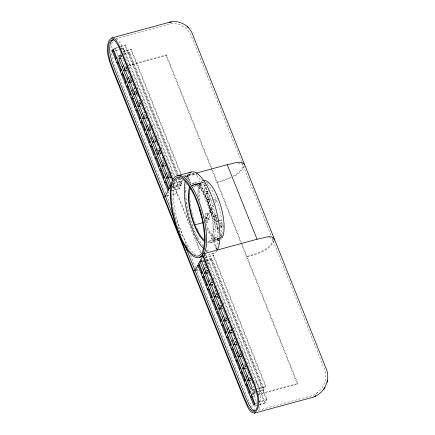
<?xml version="1.0" encoding="UTF-8"?>
<svg xmlns="http://www.w3.org/2000/svg" width="435" height="435" viewBox="0 0 435 435"><rect width="100%" height="100%" fill="white"/><g stroke="black" fill="none" stroke-linecap="round" stroke-linejoin="round"><path stroke-width="0.33" stroke-dasharray="2.17 1.63" d="M259.369 402.788L259.396 400.385M244.356 166.143C242.632 170.944 238.201 174.087 233.889 176.42M274.148 240.696C269.406 251.191 256.661 254.111 246.629 257.128L246.971 256.476L255.274 253.942L262.599 250.821A14.839 4.638 -21.8 0 0 266.073 248.782C268.89 246.732 275.002 241.985 271.614 238.358A14.839 4.638 -21.8 0 0 269.504 237.836L267.498 237.82M112.241 42.075L111.229 45.996L111.104 49.519A14.92 4.91 74.8 0 0 111.512 53.538L112.904 59.666L115.253 66.685L166.257 194.358M188.92 173.565A42.26 13.915 74.8 0 0 187.615 175.457L187.061 176.648A42.26 13.915 74.8 0 0 186.571 177.991M113.801 50.041L114.976 47.823L118.217 46.942M114.976 47.823L118.412 56.425L119.108 55.125L121.05 54.598M120.838 51.863L120.495 52.515L121.827 55.859L121.273 56.898M121.969 49.269L123.268 48.916L123.611 48.263L174.517 175.631M120.462 46.893L124.997 45.659L125.345 45.006L177.252 174.897M120.636 55.821L120.984 55.169L122.317 58.513L121.974 59.165L120.636 55.821L118.412 56.425M124.116 54.321L129.13 52.961L129.478 52.309L178.209 174.25M123.083 51.814L130.859 49.699L131.207 49.052L180.949 173.511M125.41 67.768L125.758 67.115L127.091 70.454L126.743 71.106L125.633 68.322M129.483 77.446L130.038 76.402L128.668 77.191M130.185 79.708L130.527 79.056L131.865 82.4L131.517 83.047M134.257 89.387L134.812 88.348L132.849 83.433M136.291 94.993L136.639 94.341L135.301 91.002L134.953 91.654L136.068 94.433M140.075 102.943L139.727 103.595L141.065 106.934L141.408 106.281L140.075 102.943L138.412 103.394M128.597 65.712L166.061 55.533L166.404 54.886L297.747 383.518L297.399 384.17L257.351 395.045M144.502 115.536L144.85 114.889L146.182 118.228L145.839 118.88L144.725 116.096M149.276 127.482L149.624 126.83L150.956 130.168L150.608 130.821M155.382 142.767L155.73 142.114L154.392 138.77L154.05 139.423L155.159 142.207M159.167 150.717L158.818 151.369L160.156 154.708L160.504 154.055L159.167 150.717L157.503 151.168M169.704 178.595L170.047 177.942L168.715 174.604M170.237 204.314L166.763 195.619L169.53 190.405M174.826 180.449L173.342 183.238L183.064 180.601M172.081 190.829L179.209 188.893L179.552 188.241L176.028 179.416M172.516 187.925L180.938 185.636L181.286 184.984L178.513 178.045M171.265 187.148L181.634 184.331L181.977 183.679L179.97 178.649M190.644 183.037L187.615 175.457L187.273 176.11L189.573 181.868M192.553 185.805L200.171 183.733L200.513 183.081A30.885 10.168 74.8 0 1 202.59 180.808M213.661 203.689L207.533 215.216A3.252 1.071 74.8 0 1 207.484 219.659A3.252 1.071 74.8 0 1 205.499 214.689A3.252 1.071 74.8 0 1 207.533 215.216L209.012 214.814L213.895 205.63M214.912 201.345L216.157 198.996L212.981 199.861M205.168 222.051L205.826 220.811M215.456 202.699L217.636 198.594M198.637 266.263L196.555 270.173L198.501 269.646M204.325 255.557L205.217 253.882L264.948 403.419L259.113 405.007M264.948 403.419L265.29 402.772L209.349 262.794L209.001 263.447L207.707 263.8M206.848 261.245L210.736 260.19L211.084 259.537L267.025 399.515L266.677 400.162L259.548 402.098M206.244 260.293L211.426 258.885L211.774 258.232L264.279 389.608L263.931 390.26L258.292 391.788M205.385 257.737L213.161 255.628L213.509 254.975L266.013 386.351L265.665 387.003L257.243 389.287M206.375 270.352L206.723 269.7L208.055 273.039L207.707 273.691L206.598 270.907L207.566 270.385M212.829 284.985L212.481 285.637L211.149 282.293L211.492 281.646L212.829 284.985L211.16 285.436M217.603 296.926L217.255 297.578L215.918 294.239L216.266 293.587L217.603 296.926L215.934 297.382M221.138 307.295L220.692 306.18L221.04 305.528L222.377 308.872L222.029 309.524L221.361 307.849M225.466 318.126L225.814 317.474L227.146 320.812L226.804 321.465M230.24 330.067L230.588 329.415L231.92 332.759L231.572 333.406L230.463 330.622M236.694 344.699L236.346 345.352L235.014 342.008L235.357 341.361L236.694 344.699L235.025 345.151M240.424 355.031L240.979 353.987L240.066 354.514M241.468 356.64L241.12 357.293L239.783 353.954L240.131 353.302L241.468 356.64L239.799 357.097M244.557 365.895L244.905 365.242L246.243 368.586L245.895 369.239L244.78 366.455M245.199 366.971L245.753 365.933L244.834 366.46M249.331 377.841L249.679 377.188L251.011 380.527L250.669 381.18M252.371 393.039L253.757 390.434L255.095 393.773L253.708 396.383L252.371 393.039L250.707 393.49M254.453 389.129L252.229 389.733L251.881 390.385L254.105 389.782L254.453 389.129L255.562 391.913M256.519 405.708L254.578 406.236L256.655 402.326L253.219 393.724L253.909 392.424L255.856 391.897M112.649 41.233L113.089 40.488M258.89 409.014L260.587 404.566L260.875 399.982A14.92 4.91 74.8 0 0 260.467 395.964L259.075 389.831L255.992 380.924M219.387 238.858L212.949 240.729A30.885 10.168 74.8 0 1 207.147 241.882M205.2 253.839L204.945 254.257A42.26 13.915 74.8 0 1 204.26 255.122M221.284 236.841L221.714 236.129A29.259 9.635 74.8 0 0 222.443 234.378M216.244 249.57L216.842 248.581A40.634 13.382 74.8 0 0 217.375 247.439M258.265 410.276L308.448 396.644C322.025 394.344 329.763 378.749 323.422 366.526L272.147 238.233M315.609 393.719L317.468 392.533M120.457 56.648L121.827 55.859M124.35 64.989L125.269 64.462M125.688 68.328L126.601 67.8M133.898 88.87L134.812 88.348M134.779 92.476L136.15 91.687M138.673 100.817L139.586 100.289M139.548 104.422L140.918 103.628M143.447 112.757L144.36 112.23L142.642 107.929M144.779 116.102L145.692 115.574M148.215 124.704L149.134 124.176M150.466 127.515L149.553 128.042L150.385 130.266M152.989 136.644L153.903 136.117L152.429 132.43M157.764 148.591L158.677 148.063M159.101 151.929L160.015 151.402M162.538 160.531L163.451 160.004L162.222 156.932M163.87 163.87L164.783 163.342M167.312 172.472L168.225 171.945M168.644 175.816L169.558 175.289M205.315 267.574L206.233 267.046M210.089 279.515L211.002 278.987L210.268 277.144M211.426 282.859L212.34 282.331M214.863 291.461L215.776 290.933L213.569 285.403M216.2 294.799L217.114 294.272M219.637 303.402L220.55 302.874M220.969 306.74L221.883 306.218M224.411 315.348L225.325 314.82M225.743 318.686L226.657 318.159M229.185 327.289L230.099 326.761M230.517 330.627L231.431 330.1M233.954 339.229L234.867 338.702L233.644 335.63M235.291 342.573L236.205 342.046M238.728 351.175L239.642 350.648M243.502 363.116L244.416 362.589M248.276 375.062L249.19 374.535M250.522 377.874L249.608 378.401L250.446 380.625M253.05 387.003L253.964 386.476L252.577 389.08L253.909 392.424M231.028 177.132L225.482 179.389L217.179 181.922L216.831 182.575L224.645 180.28L231.115 177.774M115.672 38.693L166.507 24.887C177.132 20.88 188.953 27.062 192.08 37.894L241.594 161.787M120.81 46.24L125.345 45.006M114.628 48.475L119.815 47.067M115.188 50.552L120.37 49.144M121.022 48.97L123.611 48.263M115.492 51.031L119.38 49.971M122.784 51.335L131.207 49.052M123.643 53.891L129.478 52.309M118.76 55.772L120.984 55.169M117.205 57.311L119.054 56.811M128.292 65.234L166.404 54.886M124.867 66.8L126.101 66.463M126.204 70.138L127.439 69.801M129.211 78.86L130.875 78.403M130.978 82.079L132.213 81.747M133.637 91.453L135.301 91.002M135.747 94.025L136.981 93.688M139.189 102.627L140.423 102.29L141.413 104.857M143.958 114.568L145.192 114.236M145.295 117.912L146.53 117.575M148.732 126.514L149.966 126.177L151.206 129.358M150.07 129.853L151.304 129.516M149.847 130.473L150.956 130.168M152.728 139.227L154.392 138.77M154.844 141.799L156.078 141.462M158.28 150.401L159.514 150.064L160.993 153.859M159.612 153.74L160.847 153.403M163.054 162.342L164.289 162.005M164.386 165.681L165.621 165.349M167.828 174.283L169.057 173.951L171.276 179.59M169.161 177.627L170.395 177.29M183.907 175.686L190.253 173.962M184.445 176.322L194.766 173.516M175.425 179.329L179.166 178.312M184.777 176.789L195.717 173.815M175.441 179.378L179.182 178.361M185.419 176.664L187.289 176.159M173 183.891L183.363 181.074M172.26 186.321L181.977 183.679M172.216 187.447L181.286 184.984M194.32 182.961L203.21 180.547M170.482 190.704L179.552 188.241M193.27 184.929L202.161 182.515M195.223 184.924L203.471 182.684M191.302 186.196L200.187 183.782M193.26 186.642L199.605 184.918L219.229 234.014M166.763 195.619L169.351 194.913M171.945 194.211L177.127 192.803L176.784 193.455L171.705 194.831M204.439 185.517L206.201 185.087M166.627 196.212L171.069 195.005M207.772 191.329L206.011 191.759A3.252 1.071 74.8 0 1 204.026 186.794A3.252 1.071 74.8 0 1 206.059 187.322A3.252 1.071 74.8 0 1 206.011 191.759L206.402 193.646L207.881 193.243L207.495 191.356M206.119 193.673L207.598 193.27M207.974 199.888L209.458 199.486M207.272 201.41L212.345 200.029M205.913 213.416L207.392 213.014M204.602 216.668L205.592 216.402M214.95 215.765L216.429 215.363A3.252 1.071 74.8 0 0 216.113 217.761A3.252 1.071 74.8 0 0 217.331 221.034M207.767 219.631L209.246 219.229M207.446 222.617L205.962 223.019A3.252 1.071 74.8 0 0 206.282 220.621A3.252 1.071 74.8 0 0 205.064 217.348M217.217 220.708L218.696 220.306M218.925 220.398L219.914 220.132M216.804 221.98L218.288 221.578M221.768 226.341L220.289 226.744A3.252 1.071 74.8 0 0 219.735 221.638M213.085 229.626L221.97 227.211L220.697 225.471L222.182 225.069L223.454 226.809M211.35 238.945L218.963 236.879M219.115 238.423L213.4 239.979L213.058 240.631L219.403 238.907M208.795 241.343L217.685 238.935M210.709 242.512L219.593 240.098M204.831 254.214L206.103 253.866M204.374 256.019L213.726 253.48M205.081 257.264L213.509 254.975M202.058 260.875L204.646 260.168M205.293 259.994L211.774 258.232M201.709 261.527L203.651 261M202.661 261.826L205.249 261.12M205.896 260.946L211.084 259.537M207.408 263.322L209.349 262.794M203.819 264.855L205.113 264.502M205.63 267.71L206.924 267.356M196.424 270.766L198.327 270.249M205.309 268.351L206.576 268.009L204.575 262.996M207.169 272.723L208.403 272.392M206.946 273.343L208.055 273.039M211.943 284.669L213.177 284.332M215.379 293.272L216.614 292.934M216.712 296.61L217.946 296.273M220.153 305.212L221.388 304.881M220.708 309.323L222.377 308.872M224.928 317.158L226.156 316.821M226.26 320.497L227.494 320.16M231.034 332.438L232.268 332.106M230.256 333.21L231.92 332.759M235.808 344.384L237.042 344.047M239.245 352.986L240.479 352.649M240.702 356.292L241.811 355.993M244.019 364.927L245.253 364.595M244.573 369.038L246.243 368.586M250.125 380.212L251.359 379.875M255.644 389.167L266.013 386.351M251.289 391.103L253.757 390.434M256.503 391.717L264.279 389.608M253.567 393.077L255.785 392.473M253.219 393.724L255.437 393.12L254.105 389.782M252.006 394.61L255.095 393.773M258.341 394.219L297.747 383.518M257.95 401.978L267.025 399.515M255.323 403.25L256.307 402.979M255.573 405.409L256.867 405.056M259.461 404.354L265.29 402.772M237.7 163.266L239.707 163.277A14.839 4.638 -21.8 0 1 241.816 163.805C245.204 167.431 239.092 172.178 236.276 174.228A14.839 4.638 -21.8 0 1 232.801 176.267M116.085 38.884L116.645 39.09A14.92 4.91 74.8 0 1 118.423 40.547L121.022 44.397L124.649 52.287M120.941 47.545L121.669 49.122M241.849 162.418L271.146 235.726M166.061 55.533L297.399 384.17M218.696 228.576L200.513 183.081L191.628 185.495L200.513 183.081L200.105 183.951A30.885 10.168 74.8 0 0 199.051 199.812M220.708 233.611L221.79 236.314M200.171 183.733L219.191 231.328M220.692 235.085L221.942 238.217M217.413 250.011L213.4 239.979A30.885 10.168 74.8 0 0 209.452 201.253A30.885 10.168 74.8 0 0 192.08 184.744M213.036 240.582L216.815 250.038M130.859 49.699L180.601 174.158M213.161 255.628L265.665 387.003M129.13 52.961L177.61 174.272M179.122 178.045L181.634 184.331M211.426 258.885L263.931 390.26M124.997 45.659L176.653 174.913M177.915 178.067L180.938 185.636M210.736 260.19L266.677 400.162M123.268 48.916L174.169 176.284M175.68 180.063L179.209 188.893M123.42 53.32L125.432 58.35M125.682 58.981L128.7 66.528M128.95 67.159L131.968 74.706M132.218 75.331L135.236 82.878M135.486 83.509L140.01 94.83M140.26 95.455L143.278 103.003M143.528 103.633L159.112 142.626M159.362 143.256L162.38 150.804M162.63 151.429L165.648 158.976M165.898 159.607L168.916 167.154M169.166 167.785L172.684 176.588M203.988 254.915L204.744 256.802M204.994 257.428L208.012 264.975M208.262 265.606L211.279 273.153M211.53 273.784L214.547 281.331M214.798 281.956L233.649 329.126M233.899 329.757L236.917 337.304M237.167 337.93L238.423 341.078M238.674 341.703L240.18 345.477M240.435 346.108L241.691 349.251M241.942 349.881L244.959 357.429M245.209 358.054L248.227 365.601M248.477 366.232L254.257 380.696M127.711 64.413L128.156 65.527M137.036 87.745L138.368 91.084M142.027 100.24L143.142 103.024M146.802 112.186L147.693 114.41M151.799 124.687L152.467 126.357M156.573 136.628L157.459 138.857M160.901 147.46L162.233 150.798M170.667 171.901L171.559 174.125M213.226 278.384L213.895 280.058M222.992 302.831L223.661 304.5M232.763 327.272L233.432 328.942M242.534 351.714L243.198 353.383M246.857 362.545L247.526 364.215M173.358 183.369L189.149 222.872M193.406 233.524L194.157 235.406M195.407 238.538L200.916 252.322M123.301 59.546L125.019 63.847M126.547 67.577L128.814 73.33M131.375 79.746L132.604 82.819M135.872 90.904L138.112 96.603M145.937 116.188L147.905 121.104L145.866 116.096M155.241 139.461L157.698 145.605M165.034 163.957L167.981 171.33M203.776 260.902L205.983 266.432M207.511 270.162L209.284 274.686M211.84 280.994L212.954 283.778M216.837 293.494L220.306 302.26M221.611 305.435L222.867 308.676M223.851 311.134L225.08 314.206M226.602 317.936L228.87 323.689M230.931 328.762L232.66 333.172M235.705 340.708L239.152 349.419M240.702 353.209L244.171 361.974M245.476 365.15L248.945 373.921M250.468 377.651L252.735 383.404M126.009 66.414L128.271 72.074M128.526 72.699L135.312 89.681M136.318 92.198L138.074 96.603M139.331 99.745L141.342 104.775M142.598 107.923L144.61 112.953M149.134 124.274L151.146 129.304M152.402 132.447L154.414 137.482M155.67 140.625L157.682 145.654M158.938 148.803L160.95 153.832M162.206 156.975L164.218 162.005M165.474 165.153L171.254 179.617M173.01 184.021L200.568 252.969M207.582 270.521L209.844 276.181M211.1 279.33L212.612 283.103M213.868 286.246L216.38 292.532M216.63 293.163L219.648 300.71M219.898 301.341L222.916 308.888M223.166 309.513L226.184 317.061M226.434 317.691L229.452 325.239M229.702 325.869L232.72 333.411M232.97 334.042L235.987 341.589M236.238 342.22L236.993 344.107M237.999 346.619L239.255 349.767M239.506 350.392L240.261 352.279M241.262 354.797L243.524 360.457M244.53 362.975L246.292 367.374M247.798 371.147L249.559 375.552M250.816 378.695L252.827 383.724M130.408 80.268L131.294 82.492M168.367 175.251L169.481 178.035M225.689 318.681L226.581 320.91M119.108 55.125L119.777 56.795M173.962 213.634L187.371 247.183M190.601 255.258L195.565 267.688M195.81 268.308L248.086 399.064L250.957 405.105L253.561 408.954A14.92 4.91 74.8 0 0 254.758 410.058M177.697 227.086L180.922 235.161M187.615 175.457L190.628 182.988M254.508 381.326L255.247 383.219M255.47 383.833L255.921 385.057M258.412 393.414L258.624 394.414M204.107 182.51L204.722 185.489M258.814 395.399L258.983 396.367M218.941 240.229A30.885 10.168 74.8 0 1 206.554 226.7M221.339 238.945A30.885 10.168 74.8 0 1 220.795 239.457M198.974 231.746A30.885 10.168 74.8 0 1 198.447 230.719M198.186 230.191A30.885 10.168 74.8 0 1 196.908 227.44M195.233 223.307A30.885 10.168 74.8 0 1 194.141 220.197M193.934 219.561A30.885 10.168 74.8 0 1 192.966 216.353M192.781 215.7A30.885 10.168 74.8 0 1 192.433 214.401M192.27 213.748A30.885 10.168 74.8 0 1 191.949 212.443M191.797 211.791A30.885 10.168 74.8 0 1 190.992 207.897M190.666 205.972A30.885 10.168 74.8 0 1 190.389 204.08M190.16 202.226A30.885 10.168 74.8 0 1 189.899 192.787M205.342 219.202A3.252 1.071 74.8 0 1 206.429 216.799A3.252 1.071 74.8 0 1 207.767 222.106A3.252 1.071 74.8 0 1 205.554 220.023M204.39 216.777A3.252 1.071 74.8 0 1 204.716 216.962M218.06 222.535A3.252 1.071 74.8 0 1 218.022 221.806M219.555 220.806A3.252 1.071 74.8 0 1 221.323 221.453A3.252 1.071 74.8 0 1 222.04 225.977A3.252 1.071 74.8 0 1 220.148 224.542M219.876 223.753A3.252 1.071 74.8 0 1 219.67 222.932M208.186 190.051A3.252 1.071 74.8 0 1 206.647 190.525A3.252 1.071 74.8 0 1 205.559 185.788M218.821 238.326A29.259 9.635 74.8 0 1 206.565 228.734M197.881 195.783A29.259 9.635 74.8 0 1 203.428 182.39M207.038 184.184A29.259 9.635 74.8 0 1 219.392 208.838A29.259 9.635 74.8 0 1 220.621 235.71M192.134 185.538A29.259 9.635 74.8 0 1 210.252 210.328A29.259 9.635 74.8 0 1 207.528 241.468M208.61 251.087A40.634 13.382 74.8 0 1 206.522 249.598M203.27 246.194A40.634 13.382 74.8 0 1 186.169 184.032M187.333 178.877A40.634 13.382 74.8 0 1 187.654 178.035L188.192 176.893A40.634 13.382 74.8 0 1 198.512 175.876M219.066 239.62A40.634 13.382 74.8 0 1 218.941 240.849M218.593 243.143A40.634 13.382 74.8 0 1 218.256 244.715M207.125 251.49A40.634 13.382 74.8 0 1 206.092 250.826M186.707 177.295A40.634 13.382 74.8 0 1 209.697 196.848A40.634 13.382 74.8 0 1 215.358 248.983M191.639 184.005A30.885 10.168 74.8 0 1 211.029 211.149A30.885 10.168 74.8 0 1 207.174 242.92M216.793 251.044A42.26 13.915 74.8 0 1 209.898 253.143M207.413 251.664A42.26 13.915 74.8 0 1 205.94 250.408M197.669 238.744A42.26 13.915 74.8 0 1 195.793 234.96M194.499 232.078A42.26 13.915 74.8 0 1 193.51 229.675M193.265 229.066A42.26 13.915 74.8 0 1 192.553 227.2M192.319 226.575A42.26 13.915 74.8 0 1 189.198 216.793M188.91 215.727A42.26 13.915 74.8 0 1 185.919 200.894M185.756 199.616A42.26 13.915 74.8 0 1 185.43 196.489M185.158 192.303A42.26 13.915 74.8 0 1 185.109 189.47M219.164 238.532A29.259 9.635 74.8 0 1 205.853 223.715M199.698 200.366A29.259 9.635 74.8 0 1 200.704 185.337L201.09 184.516A29.259 9.635 74.8 0 1 203.64 182.113M206.288 182.347A29.259 9.635 74.8 0 1 208.517 183.782M223.443 225.265A29.259 9.635 74.8 0 1 223.318 229.675M222.976 232.214A29.259 9.635 74.8 0 1 222.736 233.345M187.414 247.607A42.26 13.915 74.8 0 1 186.566 246.275M186.283 245.813A42.26 13.915 74.8 0 1 185.446 244.378M181.172 235.699A42.26 13.915 74.8 0 1 178.312 228.288M178.132 227.771A42.26 13.915 74.8 0 1 174.517 215.064M174.277 213.993A42.26 13.915 74.8 0 1 173.418 209.73M173.299 209.072A42.26 13.915 74.8 0 1 172.282 201.976M172.157 200.731A42.26 13.915 74.8 0 1 171.83 195.924M171.841 190.416A42.26 13.915 74.8 0 1 171.923 189.056M195.929 255.149A42.26 13.915 74.8 0 1 177.35 220.012A42.26 13.915 74.8 0 1 175.213 179.867M163.941 162.657L163.593 163.31L164.93 166.648L165.278 166.001L163.941 162.657M206.146 217.826L205.728 218.609L207.212 218.207L207.625 217.424L206.146 217.826M209.175 199.513L207.691 199.915L209.92 210.725L214.537 217.043L216.021 216.641L211.399 210.322L209.175 199.513M215.901 216.309L215.559 215.923A3.252 1.071 74.8 0 0 214.836 219.115A3.252 1.071 74.8 0 0 217.081 221.616A3.252 1.071 74.8 0 0 215.901 216.309M209.828 197.485L209.703 196.68A3.252 1.071 74.8 0 0 207.446 193.406A3.252 1.071 74.8 0 0 208.267 198.583A3.252 1.071 74.8 0 0 209.828 197.485M208.349 197.887L208.218 197.082A3.252 1.071 74.8 0 0 205.967 193.809A3.252 1.071 74.8 0 0 206.788 198.985A3.252 1.071 74.8 0 0 208.349 197.887M206.978 214.286A3.252 1.071 74.8 0 0 208.963 219.256A3.252 1.071 74.8 0 0 209.012 214.814A3.252 1.071 74.8 0 0 206.978 214.286"/><path stroke-width="0.65" d="M274.311 239.995C273.093 233.372 262.245 238.717 258.145 238.951L202.601 254.035L201.981 255.062A42.26 13.915 74.8 0 1 178.698 233.698A42.26 13.915 74.8 0 1 172.249 180.672L172.809 179.481L121.523 51.161C119.755 47.551 114.519 31.842 109.109 40.602C104.982 49.72 108.978 59.986 112.17 68.757L244.53 399.944C247.026 404.354 248.401 412.603 254.415 413.147L309.954 398.058C323.771 395.611 331.943 379.706 325.538 367.124L193.178 35.931C190.084 24.844 177.899 18.792 167.181 22.881L111.643 37.965M327.076 382.256L327.49 380.108M168.051 190.807L112.11 50.83L113.149 48.878L169.09 188.855M116.439 59.068L113.247 51.08L113.801 50.041M115.547 59.437L116.585 57.48M117.923 60.818L116.884 62.776L118.015 63.026L119.13 62.722M170.128 186.898L118.962 58.866L120 56.909L171.167 184.946L165.278 196.022L163.799 196.424L163.451 197.071M120.321 71.378L121.36 69.421M122.398 67.468L123.437 65.516M122.697 72.765L121.659 74.717L122.79 74.967L123.904 74.668M124.774 68.855L123.736 70.807L125.584 70.307M125.095 83.319L126.134 81.367M127.172 79.409L128.211 77.457M127.466 84.705L126.427 86.663L127.564 86.913L128.673 86.608M129.548 80.796L128.51 82.753L130.359 82.248M129.869 95.265L130.908 93.307M131.946 91.355L132.985 89.398M132.24 96.652L131.201 98.604L132.338 98.854L133.447 98.549M134.323 92.742L133.279 94.694L135.133 94.194M134.638 107.206L135.682 105.254M136.72 103.296L137.759 101.344M137.014 108.592L135.976 110.55L137.112 110.794L138.221 110.495M139.091 104.683L138.053 106.64L139.907 106.135M139.412 119.152L140.451 117.194M141.495 115.242L142.533 113.285M141.788 120.533L140.75 122.491L141.881 122.741L142.995 122.436M143.865 116.629L142.827 118.581L144.681 118.081M144.186 131.093L145.225 129.141M146.263 127.183L147.302 125.231M146.562 132.479L145.524 134.431L146.655 134.681L147.769 134.382M148.639 128.57L147.601 130.522L149.45 130.022M148.96 143.033L149.999 141.081M151.037 139.124L152.076 137.172M151.336 144.42L150.292 146.377L151.429 146.628L152.538 146.323M153.414 140.51L152.375 142.468L154.224 141.962M153.734 154.98L154.773 153.022M155.812 151.07L156.85 149.113M156.105 156.366L155.067 158.318L156.203 158.568L157.312 158.269M158.188 152.457L157.144 154.409L158.998 153.908M158.503 166.92L159.547 164.968M160.586 163.011L161.624 161.059M160.879 168.307L159.841 170.264L160.977 170.509L162.086 170.21M162.956 164.397L161.918 166.355L163.772 165.849M163.277 178.867L164.316 176.909M165.36 174.957L166.398 173M165.653 180.253L164.615 182.205L165.746 182.455L166.861 182.151M167.731 176.344L166.692 178.296L168.546 177.795M172.461 180.133L172.809 179.481A42.26 13.915 74.8 0 1 196.712 199.817A42.26 13.915 74.8 0 1 202.601 254.035L253.888 382.354C257.058 391.587 262.887 405.246 254.415 413.147M193.249 271.625L193.597 270.978L195.076 270.575L202.813 256.025M202.253 254.687L202.601 254.035M202.177 273.599L198.98 265.611L199.328 264.958M201.285 273.963L202.324 272.011M203.362 270.053L204.401 268.101M203.662 275.35L202.623 277.307L203.754 277.552L204.869 277.253M205.739 271.44L204.7 273.397L206.549 272.892M204.309 276.513L203.754 277.552L206.946 285.539M206.059 285.909L207.098 283.952M208.137 282L209.175 280.042M208.436 287.29L207.392 289.248L208.528 289.498L209.637 289.193M210.513 283.386L209.474 285.338L211.323 284.838M210.834 297.85L211.872 295.898M212.911 293.94L213.949 291.988M213.204 299.236L212.166 301.189L213.302 301.439L214.411 301.14M215.287 295.327L214.243 297.279L216.097 296.779M215.602 309.791L216.646 307.839M217.685 305.881L218.723 303.929M217.978 311.177L216.94 313.135L218.076 313.385L219.186 313.08M220.056 307.268L219.017 309.225L221.486 308.556M220.376 321.737L221.415 319.779M222.459 317.827L223.498 315.87M222.753 323.123L221.714 325.075L222.845 325.326L223.96 325.027M224.83 319.214L223.791 321.166L225.645 320.666M225.151 333.678L226.189 331.726M227.228 329.768L228.266 327.816M227.527 335.064L226.488 337.022L227.619 337.266L228.734 336.967M229.604 331.155L228.565 333.112L230.414 332.606M229.925 345.624L230.963 343.666M232.002 341.714L233.04 339.757M232.301 347.01L231.257 348.962L232.393 349.213L233.503 348.908M234.378 343.101L233.339 345.053L235.188 344.553M234.699 357.565L235.737 355.612M236.776 353.655L237.814 351.703M237.07 358.951L236.031 360.903L237.167 361.153L238.277 360.854M239.152 355.042L238.108 356.994L239.593 356.597M239.467 369.505L240.511 367.553M241.55 365.601L242.589 363.644M241.844 370.892L240.805 372.849L241.942 373.099L243.051 372.795M243.921 366.982L242.882 368.94L244.367 368.537M244.242 381.451L245.28 379.494M246.324 377.542L247.363 375.584M246.618 382.838L245.579 384.79L246.716 385.04L247.825 384.741M248.695 378.928L247.656 380.881L249.511 380.38M249.016 393.392L250.054 391.44M251.392 394.779L250.353 396.736L251.484 396.986L252.599 396.682M323.515 389.581L324.863 387.715M315.788 395.828L314.146 396.541L315.223 396.078M113.54 39.27C109.897 41.222 109.609 46.235 109.62 49.922A14.92 4.91 74.8 0 0 110.033 53.94L111.42 60.068L114.508 68.98L173.723 217.141M118.962 58.866L120.441 58.464M177.975 175.615L191.302 171.994M196.065 173.163L228.348 164.397C233.046 163.93 241.599 159.384 244.546 164.811M194.798 224.868L203.053 222.628M219.751 238.255L222.29 237.564A30.885 10.168 74.8 0 0 219.67 202.547A30.885 10.168 74.8 0 0 203.21 180.547M201.405 261.049L199.926 261.451L251.093 389.483L252.137 387.531L200.965 259.499M171.504 22.038L169.106 22.484L169.645 22.386M254.953 411.097L253.855 410.809A14.92 4.91 74.8 0 1 252.077 409.357L249.478 405.507L245.851 397.612L185.392 246.346M112.11 50.83L113.247 51.08M198.98 265.611L197.849 265.361L253.79 405.338L254.828 403.381L198.887 263.409M188.404 27.748L187.099 26.366L187.344 26.627M227.255 164.691L257.052 239.245M172.477 180.182L120.93 51.243L118.059 45.202L115.46 41.352A14.92 4.91 74.8 0 0 113.682 39.895C108.647 38.976 108.049 46.773 108.141 50.324A14.92 4.91 74.8 0 0 108.554 54.342L109.941 60.47L113.029 69.382L244.367 398.014L247.993 405.909L250.598 409.759A14.92 4.91 74.8 0 0 252.371 411.211C257.406 412.135 258.004 404.338 257.917 400.787A14.92 4.91 74.8 0 0 257.504 396.769L256.117 390.635L253.763 383.621L202.237 254.644M118.015 63.026L120.963 70.399M122.79 74.967L125.981 82.954M127.564 86.913L130.756 94.901M132.338 98.854L135.53 106.841M137.112 110.794L140.304 118.782M141.881 122.741L144.828 130.114M146.655 134.681L149.847 142.669M151.429 146.628L154.376 154.001M156.203 158.568L159.395 166.556M160.977 170.509L163.924 177.882M165.746 182.455L168.693 189.829M208.528 289.498L211.72 297.486M213.302 301.439L216.494 309.426M218.076 313.385L221.268 321.373M222.845 325.326L225.792 332.699M227.619 337.266L230.811 345.254M232.393 349.213L235.585 357.2M237.167 361.153L240.359 369.141M241.942 373.099L245.133 381.087M246.716 385.04L249.657 392.413M251.484 396.986L254.676 404.974M201.791 217.19A29.259 9.635 74.8 0 1 199.366 207.979M204.678 240.272A29.259 9.635 74.8 0 1 191.813 215.95A29.259 9.635 74.8 0 1 190.334 188.154M203.966 249.016A40.634 13.382 74.8 0 1 185.294 181.161M204.08 241.153A30.885 10.168 74.8 0 1 191.041 215.129A30.885 10.168 74.8 0 1 189.742 186.767M189.66 172.869A42.26 13.915 74.8 0 1 212.938 199.529A42.26 13.915 74.8 0 1 217.413 250.011M177.127 175.963A42.26 13.915 74.8 0 1 200.062 204.428A42.26 13.915 74.8 0 1 204.086 253.632M202.781 255.524A42.26 13.915 74.8 0 1 199.502 257.281M171.069 198.24A40.634 13.382 74.8 0 0 197.626 256.106A40.634 13.382 74.8 0 0 194.423 195.929A40.634 13.382 74.8 0 0 171.069 198.24"/></g></svg>
